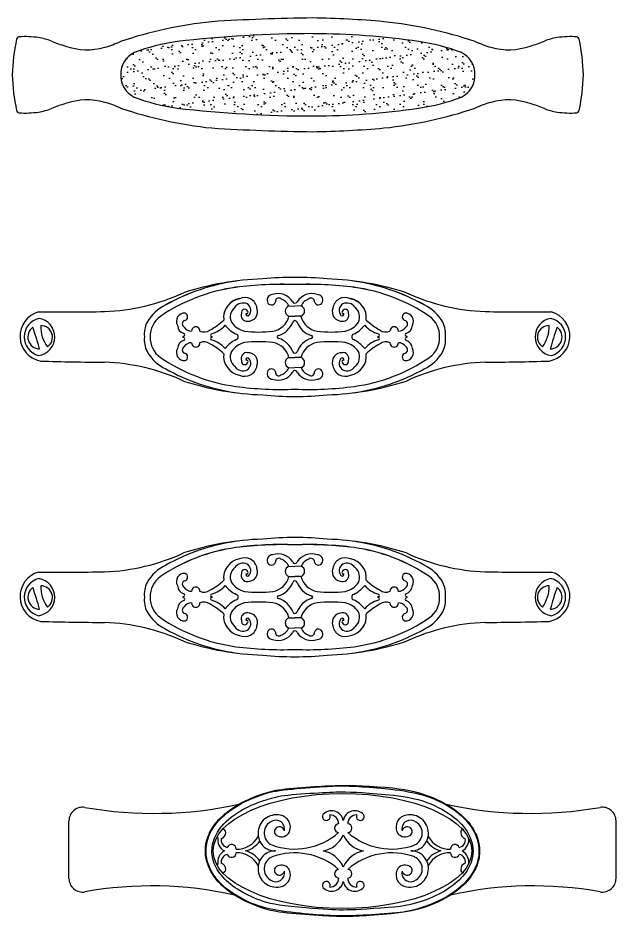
# Model space of a CAD drawing. Header units: millimetres. Extents: x -159347 to -158123, y -76894 to -75818.
# Drawn here: x -159120.2 to -158973.2, y -76573.8 to -76352.8 of the extents above; entities that cross this region are included whole.
import ezdxf

# ---------------------------------------------------------------- set-up
doc = ezdxf.new("R2010")
doc.units = ezdxf.units.MM
doc.header["$LTSCALE"] = 2
doc.header["$MEASUREMENT"] = 0
doc.layers.get('0').update_dxf_attribs({"linetype": 'CONTINUOUS'})

# ---------------------------------------------------------------- blocks, each defined once
blk = doc.blocks.new('LC-251')
at = {"color": 0, "lineweight": -3}
for p, q in [((122660.24, 12814.81), (122660.24, 12802.11)), ((122780.76, 12814.81), (122780.76, 12802.11))]:
    blk.add_line(p, q, dxfattribs=at)
for centre, radius, start, end in [((122663.24, 12814.81), 3, 79.8909, 180), ((122678.46, 12900.17), 83.71, 259.8909, 282.5712), ((122717.76, 12815), 2.62, 10.8856, 136.9926), ((122722.91, 12815), 2.62, 43.0074, 169.1144), ((122762.54, 12900.17), 83.71, 257.4288, 280.1091), ((122777.76, 12814.81), 3, 0, 100.1091), ((122705.6, 12812.71), 4.02, 78.3215, 180), ((122705.79, 12812.7), 2.87, 121.885, 245.5064), ((122705.47, 12813.61), 1.94, 347.152, 128.1692), ((122706.05, 12814.01), 2.66, 336.6522, 82.2477), ((122716.59, 12816.35), 0.862, 149.6167, 24.3047), ((122717.41, 12814.79), 1.92, 358.0806, 91.0017), ((122723.26, 12814.79), 1.92, 88.9983, 181.9194), ((122724.08, 12816.35), 0.862, 155.6953, 30.3833), ((122734.62, 12814.01), 2.66, 97.7523, 203.3478), ((122735.2, 12813.61), 1.94, 51.8308, 192.848), ((122735.07, 12812.71), 4.02, 0, 101.6785), ((122734.89, 12812.7), 2.87, 294.4936, 58.115), ((122693.88, 12812.91), 0.577, 351.5315, 102.45), ((122706.21, 12813.05), 1.04, 148.6863, 249.2839), ((122706.26, 12812.95), 1.13, 11.7397, 145.7169), ((122719.38, 12813.78), 0.943, 93.2985, 266.7065), ((122721.29, 12813.78), 0.943, 273.2935, 86.7015), ((122734.41, 12812.95), 1.13, 34.2831, 168.2603), ((122734.46, 12813.05), 1.04, 290.7161, 31.3137), ((122746.79, 12812.91), 0.577, 77.55, 188.4685), ((122695.41, 12811.18), 2.73, 168.0927, 242.337), ((122695.15, 12811.22), 1.73, 171.882, 257.1826), ((122693.02, 12812.84), 1.44, 287.0775, 359.3766), ((122696.81, 12814.67), 5.52, 269.0809, 330.7253), ((122705.38, 12812.55), 3.8, 177.6687, 271.1706), ((122709.66, 12823.78), 14.6, 249.6954, 311.4609), ((122706.71, 12813.89), 2.02, 244.464, 332.2013), ((122714.83, 12814.65), 5.98, 280.099, 336.8546), ((122725.84, 12814.65), 5.98, 203.1454, 259.901), ((122731.01, 12823.78), 14.6, 228.5391, 290.3046), ((122733.96, 12813.89), 2.02, 207.7987, 295.536), ((122735.3, 12812.55), 3.8, 268.8294, 2.3313), ((122743.86, 12814.67), 5.52, 209.2747, 270.9191), ((122745.52, 12811.22), 1.73, 282.8174, 8.118), ((122747.65, 12812.84), 1.44, 180.6234, 252.9225), ((122745.26, 12811.18), 2.73, 297.663, 11.9073), ((122695.71, 12809.16), 1.01, 359.2495, 158.4604), ((122697.43, 12814.09), 5.52, 284.6894, 324.9055), ((122743.24, 12814.09), 5.52, 215.0945, 255.3106), ((122744.96, 12809.16), 1.01, 21.5396, 180.7505), ((122695.41, 12806.34), 2.73, 117.663, 191.9073), ((122695.15, 12806.3), 1.73, 102.8174, 188.118), ((122695.71, 12808.36), 1.01, 201.5396, 0.7505), ((122696.81, 12802.85), 5.52, 29.2747, 90.9191), ((122697.43, 12803.42), 5.52, 35.0945, 75.3106), ((122705.38, 12804.96), 3.8, 88.8294, 182.3313), ((122705.79, 12804.81), 2.87, 114.4936, 238.115), ((122709.66, 12793.74), 14.6, 48.5391, 110.3046), ((122714.83, 12802.87), 5.98, 23.1454, 79.901), ((122725.84, 12802.87), 5.98, 100.099, 156.8546), ((122731.01, 12793.74), 14.6, 69.6954, 131.4609), ((122735.3, 12804.96), 3.8, 357.6687, 91.1706), ((122734.89, 12804.81), 2.87, 301.885, 65.5064), ((122743.24, 12803.42), 5.52, 104.6894, 144.9055), ((122743.86, 12802.85), 5.52, 89.0809, 150.7253), ((122744.96, 12808.36), 1.01, 179.2495, 338.4604), ((122745.52, 12806.3), 1.73, 351.882, 77.1826), ((122745.26, 12806.34), 2.73, 348.0927, 62.337), ((122693.02, 12804.67), 1.44, 0.6234, 72.9225), ((122706.21, 12804.47), 1.04, 110.7161, 211.3137), ((122706.71, 12803.62), 2.02, 27.7987, 115.536), ((122733.96, 12803.62), 2.02, 64.464, 152.2013), ((122734.46, 12804.47), 1.04, 328.6863, 69.2839), ((122747.65, 12804.67), 1.44, 107.0775, 179.3766), ((122693.88, 12804.61), 0.577, 257.55, 8.4685), ((122705.6, 12804.81), 4.02, 180, 281.6785), ((122705.47, 12803.9), 1.94, 231.8308, 12.848), ((122706.26, 12804.57), 1.13, 214.2831, 348.2603), ((122706.05, 12803.51), 2.66, 277.7523, 23.3478), ((122719.38, 12803.73), 0.943, 93.2935, 266.7015), ((122721.29, 12803.73), 0.943, 273.2985, 86.7065), ((122734.62, 12803.51), 2.66, 156.6522, 262.2477), ((122735.2, 12803.9), 1.94, 167.152, 308.1692), ((122734.41, 12804.57), 1.13, 191.7397, 325.7169), ((122735.07, 12804.81), 4.02, 258.3215, 360), ((122746.79, 12804.61), 0.577, 171.5315, 282.45), ((122663.24, 12802.11), 3, 180, 279.9316), ((122716.59, 12801.16), 0.862, 335.6953, 210.3833), ((122717.76, 12802.52), 2.62, 223.0074, 349.1144), ((122717.41, 12802.73), 1.92, 268.9983, 1.9194), ((122722.91, 12802.52), 2.62, 190.8856, 316.9926), ((122723.26, 12802.73), 1.92, 178.0806, 271.0017), ((122724.08, 12801.16), 0.862, 329.6167, 204.3047), ((122777.76, 12802.11), 3, 260.0684, 0), ((122678.95, 12712.43), 88.05, 77.7357, 99.9316), ((122762.06, 12712.43), 88.05, 80.0684, 102.2643)]:
    blk.add_arc(centre, radius, start, end, dxfattribs=at)
blk.add_ellipse((122720.5, 12808.76), major_axis=(-28.5, 0), ratio=0.444952, dxfattribs=at)
for points, knots in [([(122690.3, 12808.76), (122690.3, 12807.88), (122690.43, 12807.01), (122691.05, 12805), (122691.63, 12803.9), (122693.52, 12801.41), (122695.02, 12800.1), (122698.6, 12797.85), (122700.68, 12796.9), (122705.24, 12795.43), (122707.72, 12794.9), (122717.85, 12794.29), (122720.5, 12794.22), (122725.71, 12794.52), (122733.27, 12794.9), (122738.66, 12796.23), (122741.39, 12797.3), (122745.28, 12799.6), (122746.67, 12800.69), (122748.6, 12802.79), (122749.27, 12803.75), (122750.15, 12805.56), (122750.42, 12806.39), (122750.72, 12808.09), (122750.75, 12808.95), (122750.54, 12810.66), (122750.31, 12811.5), (122749.41, 12813.62), (122748.55, 12814.84), (122746.38, 12817.06), (122745.07, 12818.05), (122741.48, 12820.15), (122739.03, 12821.13), (122733.71, 12822.56), (122725.82, 12823), (122719.96, 12823.32), (122716.98, 12823.18), (122706.28, 12822.35), (122703.56, 12821.65), (122698.69, 12819.74), (122696.54, 12818.54), (122693.48, 12816.02), (122692.39, 12814.8), (122691.02, 12812.43), (122690.6, 12811.32), (122690.34, 12809.71), (122690.3, 12809.23), (122690.3, 12808.76)], [0, 0, 0, 0, 0.164659, 0.164659, 0.388822, 0.388822, 0.711022, 0.711022, 1.033221, 1.033221, 1.355421, 1.355421, 1.677621, 1.677621, 1.999821, 1.999821, 2.40016, 2.40016, 2.67943, 2.67943, 2.885083, 2.885083, 3.046256, 3.046256, 3.207428, 3.207428, 3.368601, 3.368601, 3.629243, 3.629243, 3.889885, 3.889885, 4.252035, 4.252035, 4.614186, 4.614186, 4.976336, 4.976336, 5.338486, 5.338486, 5.700637, 5.700637, 5.97819, 5.97819, 6.193839, 6.193839, 6.283185, 6.283185, 6.283185, 6.283185]), ([(122690.43, 12808.76), (122690.43, 12807.89), (122690.57, 12807.03), (122691.16, 12805.08), (122691.72, 12804.03), (122693.18, 12802.06), (122694.09, 12801.14), (122696.21, 12799.47), (122697.41, 12798.71), (122701.51, 12796.63), (122704.82, 12795.6), (122716.32, 12794.52), (122719.44, 12794.33), (122725.6, 12794.61), (122733.63, 12795.07), (122739.2, 12796.58), (122741.74, 12797.63), (122745.42, 12799.87), (122746.75, 12800.94), (122748.87, 12803.32), (122749.67, 12804.63), (122750.46, 12807.05), (122750.61, 12808.12), (122750.51, 12810.23), (122750.26, 12811.29), (122749.39, 12813.29), (122748.79, 12814.24), (122746.52, 12816.9), (122744.43, 12818.43), (122739.42, 12820.88), (122736.5, 12821.8), (122725.27, 12822.96), (122721.95, 12823.18), (122716.03, 12822.94), (122708.41, 12822.6), (122703.49, 12821.46), (122701.19, 12820.67), (122697.12, 12818.7), (122695.35, 12817.52), (122692.82, 12815.08), (122691.92, 12813.88), (122690.74, 12811.38), (122690.43, 12810.07), (122690.43, 12808.76)], [0, 0, 0, 0, 0.165244, 0.165244, 0.382629, 0.382629, 0.600014, 0.600014, 0.817399, 0.817399, 1.273001, 1.273001, 1.65387, 1.65387, 2.034739, 2.034739, 2.415608, 2.415608, 2.690673, 2.690673, 2.965737, 2.965737, 3.168159, 3.168159, 3.37058, 3.37058, 3.573002, 3.573002, 3.977845, 3.977845, 4.382688, 4.382688, 4.787531, 4.787531, 5.115229, 5.115229, 5.442928, 5.442928, 5.770627, 5.770627, 6.033111, 6.033111, 6.283185, 6.283185, 6.283185, 6.283185]), ([(122691.74, 12808.76), (122691.74, 12807.91), (122691.89, 12807.05), (122692.75, 12804.66), (122693.83, 12803.17), (122696.85, 12800.52), (122698.79, 12799.35), (122703.3, 12797.46), (122705.87, 12796.75), (122716.29, 12795.85), (122719.16, 12795.66), (122724.82, 12795.86), (122732.62, 12796.23), (122737.8, 12797.5), (122740.18, 12798.38), (122744.22, 12800.57), (122745.89, 12801.86), (122748.02, 12804.41), (122748.67, 12805.6), (122749.34, 12808.07), (122749.35, 12809.33), (122748.72, 12811.8), (122748.09, 12813), (122746.25, 12815.24), (122745.05, 12816.28), (122742.17, 12818.14), (122740.5, 12818.95), (122736.8, 12820.29), (122734.78, 12820.81), (122725.56, 12821.54), (122723.36, 12821.74), (122718.93, 12821.81), (122716.71, 12821.67), (122707.42, 12821.07), (122705.35, 12820.6), (122701.53, 12819.37), (122699.78, 12818.61), (122696.72, 12816.85), (122695.42, 12815.85), (122693.37, 12813.67), (122692.62, 12812.5), (122691.89, 12810.45), (122691.74, 12809.6), (122691.74, 12808.76)], [0, 0, 0, 0, 0.19202, 0.19202, 0.552459, 0.552459, 0.912898, 0.912898, 1.273337, 1.273337, 1.633776, 1.633776, 1.994215, 1.994215, 2.354654, 2.354654, 2.715093, 2.715093, 2.99655, 2.99655, 3.278008, 3.278008, 3.559466, 3.559466, 3.840924, 3.840924, 4.122382, 4.122382, 4.40384, 4.40384, 4.685298, 4.685298, 4.966755, 4.966755, 5.248213, 5.248213, 5.529671, 5.529671, 5.811129, 5.811129, 6.092587, 6.092587, 6.283185, 6.283185, 6.283185, 6.283185])]:
    blk.add_open_spline(points, degree=3, knots=knots, dxfattribs=at)
blk = doc.blocks.new('拉手 新款1#')
at = {"color": 0}
for p, q in [((160509.03, 8904.03), (160509.09, 8902.52)), ((160511.55, 8904), (160511.55, 8902.52)), ((160521.71, 8904), (160521.72, 8902.52)), ((160524.24, 8904.03), (160524.18, 8902.52)), ((160509.03, 8901.01), (160509.09, 8902.52)), ((160511.55, 8901.04), (160511.55, 8902.52)), ((160521.71, 8901.04), (160521.72, 8902.52)), ((160524.24, 8901.01), (160524.18, 8902.52))]:
    blk.add_line(p, q, dxfattribs=at)
for centre, radius, start, end in [((160516.8, 8963.89), 6.21, 15.2365, 169.9653), ((160516.62, 8964.37), 4.7, 13.2251, 165.465), ((160516.6, 8965.23), 2.94, 35.6458, 178.9966), ((160516.64, 8966.16), 4.61, 187.6026, 351.0874), ((160488.81, 9054.35), 92.47, 285.5898, 289.0527), ((161228.83, 8960.86), 706.06, 179.62197, 180.93664), ((161120.19, 8946.64), 609.78, 178.27781, 179.74862), ((160519.14, 8956.74), 8.27, 88.0235, 126.6912), ((160516.57, 8964.96), 2.85, 213.7527, 0.962), ((160459.96, 8951.12), 50.49, 335.1619, 357.9589), ((160510.42, 8949.32), 2.647e-13, 181.5736, 185.0763), ((160522.86, 8949.32), 2.647e-13, 354.9237, 358.4264), ((160573.32, 8951.12), 50.49, 182.0411, 204.8381), ((160518.32, 8929.74), 10.57, 120.2008, 154.5752), ((160516.01, 8932.64), 6.92, 84.806, 115.7132), ((160517.26, 8932.64), 6.92, 64.2868, 95.194), ((160514.95, 8929.74), 10.57, 25.4248, 59.7992), ((160516.46, 8932.11), 5.99, 88.3583, 144.36), ((160516.81, 8932.11), 5.99, 35.64, 91.6417), ((160552.22, 8909.9), 49.82, 150.7073, 171.953), ((160547.21, 8911.23), 43.15, 145.6226, 172.2374), ((160486.06, 8911.23), 43.15, 7.7626, 34.3774), ((160486.07, 8911.23), 43.15, 7.7626, 34.3774), ((160481.04, 8909.9), 49.82, 8.047, 29.2927), ((160481.05, 8909.9), 49.82, 8.047, 29.2927), ((160573.73, 8908.04), 71.39, 162.1579, 178.0619), ((160512.79, 8929.67), 2, 60.0194, 184.0361), ((160513.45, 8929.33), 0.891, 27.3347, 158.5273), ((160513.69, 8929.21), 2.19, 17.2824, 87.3911), ((160513.15, 8928), 2.05, 358.2747, 57.8894), ((160516.14, 8929.99), 0.378, 200.1763, 336.3795), ((160519.27, 8928.81), 2.97, 152.5358, 159.8102), ((160513.99, 8928.81), 2.97, 20.1898, 27.4642), ((160517.13, 8929.99), 0.378, 203.6205, 339.8237), ((160519.58, 8929.21), 2.19, 92.6089, 162.7176), ((160520.12, 8928), 2.05, 122.1106, 181.7253), ((160519.82, 8929.33), 0.891, 21.4727, 152.6653), ((160520.48, 8929.67), 2, 355.9639, 119.9806), ((160459.55, 8908.04), 71.39, 1.9381, 17.8421), ((160511.69, 8929.84), 0.948, 199.5438, 348.542), ((160515.18, 8926.9), 1.04, 89.0404, 272.438), ((160518.08, 8926.9), 1.04, 267.562, 90.9596), ((160521.58, 8929.84), 0.948, 191.458, 340.4562), ((160513.06, 8924.85), 2.37, 323.2305, 25.3411), ((160520.21, 8924.85), 2.37, 154.6589, 216.7695), ((160499.48, 8932.04), 17.71, 317.2798, 330.9268), ((160509.19, 8924.89), 6.94, 311.3394, 344.8059), ((160516.21, 8922.92), 0.357, 15.3458, 155.5182), ((160517.06, 8922.92), 0.357, 24.4818, 164.6542), ((160524.08, 8924.89), 6.94, 195.1941, 228.6606), ((160533.79, 8932.04), 17.71, 209.0732, 222.7202), ((160522.47, 8925.22), 6.31, 200.4467, 202.4156), ((160510.8, 8925.22), 6.31, 337.5844, 339.5533), ((160511.88, 8915.35), 4.71, 82.6094, 170.306), ((160508.89, 8913.56), 7.83, 25.1275, 51.4046), ((160524.38, 8913.56), 7.83, 128.5954, 154.8725), ((160521.38, 8915.35), 4.71, 9.694, 97.3906), ((160521.4, 8915.35), 4.71, 9.694, 97.3906), ((160590.55, 8905.75), 86.84, 172.5178, 182.1311), ((160510.69, 8915.31), 2.39, 124.141, 205.5503), ((160511.74, 8915.34), 3.08, 65.0827, 140.8938), ((160509.87, 8913.61), 5.52, 13.5422, 55.0039), ((160516.49, 8917.04), 0.542, 197.2667, 285.1841), ((160516.78, 8917.04), 0.542, 254.8159, 342.7333), ((160523.4, 8913.61), 5.52, 124.9961, 166.4578), ((160521.53, 8915.34), 3.08, 39.1062, 114.9173), ((160522.58, 8915.31), 2.39, 334.4497, 55.859), ((160442.71, 8905.75), 86.84, 357.8689, 7.4822), ((160442.73, 8905.75), 86.84, 357.8689, 7.4822), ((160509.99, 8914.86), 3.04, 154.9556, 261.7006), ((160510.12, 8915.25), 1.87, 211.6284, 310.7914), ((160510.41, 8914.03), 2.34, 248.3908, 5.4357), ((160510.6, 8914.91), 0.771, 72.4504, 245.5847), ((160510.57, 8914.38), 0.335, 210.3934, 30.6669), ((160511.35, 8914.32), 1.42, 350.9482, 111.3771), ((160510.83, 8915.65), 3.31e-14, 131.2542, 271.5), ((160511.04, 8914.15), 0.437, 313.7576, 115.3096), ((160485.5, 8911.43), 29.94, 353.3585, 6.6657), ((160547.77, 8911.43), 29.94, 173.3343, 186.6415), ((160521.92, 8914.32), 1.42, 68.6229, 189.0518), ((160522.85, 8914.03), 2.34, 174.5643, 291.6092), ((160522.22, 8914.15), 0.437, 64.6904, 226.2424), ((160523.14, 8915.25), 1.87, 229.2086, 328.3716), ((160522.7, 8914.38), 0.335, 149.3331, 329.6066), ((160522.67, 8914.91), 0.771, 294.4153, 107.5496), ((160522.44, 8915.65), 3.31e-14, 268.5, 48.7458), ((160523.28, 8914.86), 3.04, 278.2994, 25.0444), ((160572.77, 8902.98), 70.78, 173.9424, 180.3727), ((160502.38, 8910.45), 1.498e-13, 175.2231, 190.9623), ((160530.88, 8910.45), 1.498e-13, 349.0377, 4.7769), ((160460.5, 8902.98), 70.78, 359.6273, 6.0576), ((160510.23, 8906.65), 4.24, 161.1435, 237.9538), ((160507.57, 8908.03), 1.34, 71.2077, 180.1842), ((160507.74, 8908.3), 1.03, 287.681, 75.319), ((160510.34, 8908.83), 4.98, 284.1404, 350.018), ((160515.24, 8907.97), 3.31e-14, 179.2532, 195.5362), ((160518.03, 8907.97), 3.31e-14, 344.4638, 0.7468), ((160522.93, 8908.83), 4.98, 189.982, 255.8596), ((160525.53, 8908.3), 1.03, 104.681, 252.319), ((160525.7, 8908.03), 1.34, 359.8158, 108.7923), ((160523.03, 8906.65), 4.24, 302.0462, 18.8565), ((160507.89, 8906.52), 0.812, 78.4027, 222.4485), ((160510.33, 8906.96), 3.2, 197.9557, 245.9384), ((160511.14, 8908.1), 5.37, 290.2155, 342.8327), ((160516.67, 8906.51), 0.397, 95.1761, 179.3328), ((160516.6, 8906.51), 0.397, 0.6672, 84.8239), ((160522.12, 8908.1), 5.37, 197.1673, 249.7845), ((160522.93, 8906.96), 3.2, 294.0616, 342.0443), ((160525.38, 8906.52), 0.812, 317.5515, 101.5973), ((160510.29, 8903.56), 1.34, 19.0431, 159.616), ((160522.98, 8903.56), 1.34, 20.384, 160.9569), ((160572.77, 8902.06), 70.78, 179.6273, 186.0576), ((160590.55, 8899.29), 86.84, 177.8689, 187.4822), ((160510.23, 8898.39), 4.24, 122.0462, 198.8565), ((160510.33, 8898.09), 3.2, 114.0616, 162.0443), ((160507.77, 8902.52), 0.58, 0, 68.4921), ((160507.77, 8902.52), 0.58, 291.5079, 0), ((160510.29, 8901.48), 1.34, 200.384, 340.9569), ((160510.34, 8896.21), 4.98, 9.982, 75.8596), ((160513.21, 8902.52), 0.58, 111.5079, 180), ((160513.21, 8902.52), 0.58, 180, 248.4921), ((160511.14, 8896.94), 5.37, 17.1673, 69.7845), ((160522.12, 8896.94), 5.37, 110.2155, 162.8327), ((160522.93, 8896.21), 4.98, 104.1404, 170.018), ((160520.06, 8902.52), 0.58, 0, 68.4921), ((160520.06, 8902.52), 0.58, 291.5079, 0), ((160522.98, 8901.48), 1.34, 199.0431, 339.616), ((160522.93, 8898.09), 3.2, 17.9557, 65.9384), ((160525.49, 8902.52), 0.58, 111.5079, 180), ((160525.49, 8902.52), 0.58, 180, 248.4921), ((160523.03, 8898.39), 4.24, 341.1435, 57.9538), ((160442.71, 8899.29), 86.84, 352.5178, 2.1311), ((160442.73, 8899.29), 86.84, 352.5178, 2.1311), ((160460.5, 8902.06), 70.78, 353.9424, 0.3727), ((160507.89, 8898.53), 0.812, 137.5515, 281.5973), ((160525.38, 8898.53), 0.812, 258.4027, 42.4485), ((160507.57, 8897.02), 1.34, 179.8158, 288.7923), ((160507.74, 8896.75), 1.03, 284.681, 72.319), ((160485.5, 8893.61), 29.94, 353.3343, 6.6415), ((160515.24, 8897.08), 3.31e-14, 164.4638, 180.7468), ((160516.67, 8898.53), 0.397, 180.6672, 264.8239), ((160516.6, 8898.53), 0.397, 275.1761, 359.3328), ((160547.77, 8893.61), 29.94, 173.3585, 186.6657), ((160518.03, 8897.08), 3.31e-14, 359.2532, 15.5362), ((160525.53, 8896.75), 1.03, 107.681, 255.319), ((160525.7, 8897.02), 1.34, 251.2077, 0.1842), ((160573.73, 8897.01), 71.39, 181.9381, 197.8421), ((160502.38, 8894.59), 1.498e-13, 169.0377, 184.7769), ((160459.55, 8897.01), 71.39, 342.1579, 358.0619), ((160530.88, 8894.59), 1.498e-13, 355.2231, 10.9623), ((160509.99, 8890.18), 3.04, 98.2994, 205.0444), ((160510.41, 8891.01), 2.34, 354.5643, 111.6092), ((160522.85, 8891.01), 2.34, 68.3908, 185.4357), ((160523.28, 8890.18), 3.04, 334.9556, 81.7006), ((160510.69, 8889.74), 2.39, 154.4497, 235.859), ((160510.12, 8889.79), 1.87, 49.2086, 148.3716), ((160510.6, 8890.13), 0.771, 114.4153, 287.5496), ((160510.57, 8890.66), 0.335, 329.3331, 149.6066), ((160511.35, 8890.72), 1.42, 248.6229, 9.0518), ((160511.04, 8890.89), 0.437, 244.6904, 46.2424), ((160509.87, 8891.43), 5.52, 304.9961, 346.4578), ((160523.4, 8891.43), 5.52, 193.5422, 235.0039), ((160521.92, 8890.72), 1.42, 170.9482, 291.3771), ((160522.22, 8890.89), 0.437, 133.7576, 295.3096), ((160523.14, 8889.79), 1.87, 31.6284, 130.7914), ((160522.7, 8890.66), 0.335, 30.3934, 210.6669), ((160522.67, 8890.13), 0.771, 252.4504, 65.5847), ((160522.58, 8889.74), 2.39, 304.141, 25.5503), ((160552.22, 8895.14), 49.82, 188.047, 209.2927), ((160547.21, 8893.81), 43.15, 187.7626, 214.3774), ((160511.88, 8889.69), 4.71, 189.694, 277.3906), ((160511.74, 8889.7), 3.08, 219.1062, 294.9173), ((160510.83, 8889.4), 3.31e-14, 88.5, 228.7458), ((160508.89, 8891.48), 7.83, 308.5954, 334.8725), ((160516.49, 8888), 0.542, 74.8159, 162.7333), ((160516.78, 8888), 0.542, 17.2667, 105.1841), ((160524.38, 8891.48), 7.83, 205.1275, 231.4046), ((160521.53, 8889.7), 3.08, 245.0827, 320.8938), ((160521.38, 8889.69), 4.71, 262.6094, 350.306), ((160521.4, 8889.69), 4.71, 262.6094, 350.306), ((160486.06, 8893.81), 43.15, 325.6226, 352.2374), ((160486.07, 8893.81), 43.15, 325.6226, 352.2374), ((160522.44, 8889.4), 3.31e-14, 311.2542, 91.5), ((160481.04, 8895.14), 49.82, 330.7073, 351.953), ((160481.05, 8895.14), 49.82, 330.7073, 351.953), ((160499.48, 8873), 17.71, 29.0732, 42.7202), ((160509.19, 8880.16), 6.94, 15.1941, 48.6606), ((160524.08, 8880.16), 6.94, 131.3394, 164.8059), ((160533.79, 8873), 17.71, 137.2798, 150.9268), ((160513.06, 8880.19), 2.37, 334.6589, 36.7695), ((160516.21, 8882.12), 0.357, 204.4818, 344.6542), ((160522.47, 8879.82), 6.31, 157.5844, 159.5533), ((160510.8, 8879.82), 6.31, 20.4467, 22.4156), ((160517.06, 8882.12), 0.357, 195.3458, 335.5182), ((160520.21, 8880.19), 2.37, 143.2305, 205.3411), ((160515.18, 8878.14), 1.04, 87.562, 270.9596), ((160518.08, 8878.14), 1.04, 269.0404, 92.438), ((160513.15, 8877.04), 2.05, 302.1106, 1.7253), ((160520.12, 8877.04), 2.05, 178.2747, 237.8894), ((160459.96, 8853.93), 50.49, 2.0411, 24.8381), ((160512.79, 8875.37), 2, 175.9639, 299.9806), ((160511.69, 8875.2), 0.948, 11.458, 160.4562), ((160513.45, 8875.71), 0.891, 201.4727, 332.6653), ((160513.69, 8875.83), 2.19, 272.6089, 342.7176), ((160516.14, 8875.05), 0.378, 23.6205, 159.8237), ((160519.27, 8876.23), 2.97, 200.1898, 207.4642), ((160513.99, 8876.23), 2.97, 332.5358, 339.8102), ((160517.13, 8875.05), 0.378, 20.1763, 156.3795), ((160519.58, 8875.83), 2.19, 197.2824, 267.3911), ((160519.82, 8875.71), 0.891, 207.3347, 338.5273), ((160520.48, 8875.37), 2, 240.0194, 4.0361), ((160521.58, 8875.2), 0.948, 19.5438, 168.542), ((160573.32, 8853.93), 50.49, 155.1619, 177.9589), ((160518.32, 8875.3), 10.57, 205.4248, 239.7992), ((160514.95, 8875.3), 10.57, 300.2008, 334.5752), ((160516.46, 8872.94), 5.99, 215.64, 271.6417), ((160516.81, 8872.94), 5.99, 268.3583, 324.36), ((160516.01, 8872.4), 6.92, 244.2868, 275.194), ((160517.26, 8872.4), 6.92, 264.806, 295.7132), ((161120.19, 8858.4), 609.78, 180.25138, 181.72219), ((160510.42, 8855.72), 2.647e-13, 174.9237, 178.4264), ((161228.83, 8844.18), 706.06, 179.06336, 180.37803), ((160522.86, 8855.72), 2.647e-13, 1.5736, 5.0763), ((160516.64, 8838.89), 4.61, 8.9126, 172.3974), ((160516.57, 8840.09), 2.85, 359.038, 146.2473), ((160519.14, 8848.31), 8.27, 233.3088, 271.9765), ((160516.8, 8841.15), 6.21, 190.0347, 344.7635), ((160516.62, 8840.68), 4.7, 194.535, 346.7749), ((160516.6, 8839.81), 2.94, 181.0034, 324.3542), ((160488.81, 8750.7), 92.47, 70.9473, 74.4102)]:
    blk.add_arc(centre, radius, start, end, dxfattribs=at)
blk = doc.blocks.new('SD')
at = {"lineweight": -3}
h = blk.add_hatch(dxfattribs=at)
h.set_pattern_fill('AR-SAND', color=0, scale=0.1, style=0)
h.set_pattern_definition([(37.5, (0, 0), (-0.16000313, 4.89413237), [0, -3.8608, 0, -4.318, 0, -4.1275]), (7.5, (0, 0), (4.49523283, 7.168251), [0, -2.0828, 0, -3.4798, 0, -1.3335]), (327.5, (-3.124, 0), (7.9099237, 0.01437185), [0, -1.27, 0, -4.572, 0, -5.969]), (317.5, (-3.124, 0), (7.63556452, 2.22929323), [0, -0.635, 0, -2.9972, 0, -3.429])])
h.paths.add_polyline_path([(130641.68, 5980.65, 0.035842), (130606.31, 5978.02, 0.054228), (130591.94, 5974.32, 0.292713), (130587.49, 5966.89, 0.292713), (130591.94, 5959.46, 0.054228), (130606.31, 5955.76, 0.035842), (130641.68, 5953.13, 0.027972), (130687.04, 5955.76, 0.054228), (130701.42, 5959.46, 0.292713), (130705.86, 5966.89, 0.292713), (130701.42, 5974.32, 0.054228), (130687.04, 5978.02, 0.027972)])
at = {"color": 0, "lineweight": -3}
for centre, radius, start, end in [((130646.85, 5659.34), 326.61, 90.9078, 95.0866), ((130634.34, 5327.95), 657.99, 86.41705, 89.36105), ((130631.57, 5848.95), 136.39, 95.7526, 108.9009), ((130661.79, 5848.95), 136.39, 71.0991, 84.2474), ((130553.58, 5978.66), 0.917, 96.3602, 171.13), ((130555.69, 5951.93), 27.73, 80.9767, 94.5815), ((130556.84, 5958.91), 20.66, 68.8373, 81.0813), ((130642.35, 5732.96), 247.69, 90.1547, 98.3655), ((130640.83, 5574.17), 406.48, 83.472, 89.881), ((130736.51, 5958.91), 20.66, 98.9187, 111.1627), ((130737.66, 5951.93), 27.73, 85.4185, 99.0233), ((130739.77, 5978.66), 0.917, 8.87, 83.6398), ((130617.41, 5965.01), 66.19, 167.9738, 178.3749), ((130584.24, 6026.74), 52.5, 247.6751, 253.1495), ((130576.2, 5997), 21.72, 250.6962, 285.8735), ((130571.45, 6013.99), 39.37, 285.752, 293.8633), ((130616.11, 5910.1), 68.62, 98.2118, 110.6278), ((130677.24, 5910.1), 68.62, 69.3722, 81.7882), ((130721.9, 6013.99), 39.37, 246.1367, 254.248), ((130717.15, 5997), 21.72, 254.1265, 289.3038), ((130709.11, 6026.74), 52.5, 286.8505, 292.3249), ((130675.95, 5965.01), 66.19, 1.6251, 12.0262), ((130595.52, 5967.14), 8.03, 116.5072, 181.7691), ((130697.83, 5967.14), 8.03, 358.2309, 63.4928), ((130617.41, 5968.77), 66.19, 181.6251, 192.0262), ((130595.52, 5966.64), 8.03, 178.2309, 243.4928), ((130697.83, 5966.64), 8.03, 296.5072, 1.7691), ((130675.95, 5968.77), 66.19, 347.9738, 358.3749), ((130576.2, 5936.78), 21.72, 74.1265, 109.3038), ((130616.11, 6023.67), 68.62, 249.3722, 261.7882), ((130677.24, 6023.67), 68.62, 278.2118, 290.6278), ((130717.15, 5936.78), 21.72, 70.6962, 105.8735), ((130553.58, 5955.12), 0.917, 188.87, 263.6398), ((130556.84, 5974.87), 20.66, 278.9187, 291.1627), ((130584.24, 5907.04), 52.5, 106.8505, 112.3249), ((130571.45, 5919.78), 39.37, 66.1367, 74.248), ((130631.57, 6084.83), 136.39, 251.0991, 264.2474), ((130642.35, 6200.82), 247.69, 261.6345, 269.8453), ((130640.83, 6359.6), 406.48, 270.119, 276.528), ((130661.79, 6084.83), 136.39, 275.7526, 288.9009), ((130721.9, 5919.78), 39.37, 105.752, 113.8633), ((130709.11, 5907.04), 52.5, 67.6751, 73.1495), ((130736.51, 5974.87), 20.66, 248.8373, 261.0813), ((130739.77, 5955.12), 0.917, 276.3602, 351.13), ((130555.69, 5981.84), 27.73, 265.4185, 279.0233), ((130737.66, 5981.84), 27.73, 260.9767, 274.5815), ((130646.85, 6274.44), 326.61, 264.9134, 269.0922), ((130634.34, 6605.83), 657.99, 270.63895, 273.58295)]:
    blk.add_arc(centre, radius, start, end, dxfattribs=at)

msp = doc.modelspace()

# ---------------------------------------------------------------- block references
at = {"color": 0, "lineweight": -3, "rotation": 180}
for name, p, xscale, yscale, zscale in [('SD', (-62962.41, -71978.17), 0.7354872603318654, 0.7354872603027616, 0.7354872603099553), ('LC-251', (-22120.84, -62266.84), 1.115702479321044, 1.115702479335596, 1.115702479338843)]:
    msp.add_blockref(name, p, dxfattribs=dict(at, xscale=xscale, yscale=yscale, zscale=zscale))
at = {"color": 0, "rotation": 90}
for p in [(-150149.57, -236947.82), (-150149.57, -237011.82)]:
    msp.add_blockref('拉手 新款1#', p, dxfattribs=at)

doc.saveas('drawing.dxf')
